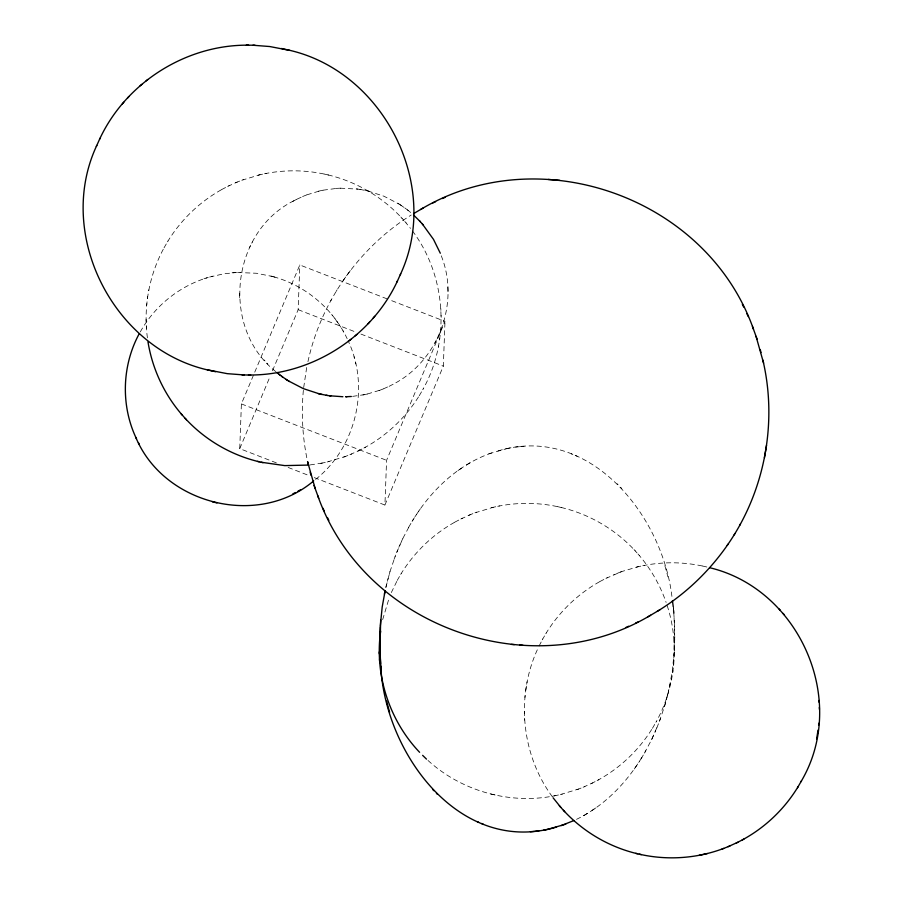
<?xml version="1.0" encoding="UTF-8"?>
<svg xmlns="http://www.w3.org/2000/svg" width="903" height="903" viewBox="0 0 903 903"><rect width="100%" height="100%" fill="white"/><g stroke="black" fill="none" stroke-linecap="round" stroke-linejoin="round"><path stroke-width="0.68" stroke-dasharray="4.51 3.39" d="M275.708 371.562C220.456 327.879 230.908 231.744 293.96 200.737M441.262 255.786C460.158 302.731 438.237 360.974 393.369 384.125M674.744 638.816L674.304 650.939M674.778 638.003L673.943 614.356M147.415 337.824C143.193 306.76 149.277 274.399 164.504 246.993M412.434 230.908C446.33 275.923 450.541 340.691 422.739 389.712M552.331 796.717C520.941 754.186 515.534 694.418 538.685 646.898M667.159 605.529C679.722 643.794 675.568 687.127 655.928 722.276M276.363 462.867L239.746 448.644L241.394 403.912L299.807 264.963L388.741 299.514M272.503 370.727L298.159 309.684L299.807 264.963M314.3 477.608L384.926 505.059L386.574 460.327L444.987 321.378L390.051 300.033M384.926 505.059L443.339 366.099L444.987 321.378M669.45 686.833L672.306 670.985L674.225 651.864M303.352 390.322C301.252 413.687 302.471 437.357 307.313 460.304M673.83 657.96L674.609 625.881M303.679 387.601L306.749 367.036L306.489 368.559M146.658 305.485L146.884 303.566M147.471 298.6L147.708 296.647M439.547 340.059L439.784 338.117M440.359 333.139L440.596 331.22M524.914 697.455L525.14 695.536M525.727 690.558L527.126 681.742M672.735 672.633L672.972 670.681M673.548 665.714L673.785 663.795M148.713 290.755L148.871 289.784M438.384 346.933L438.542 345.962M671.561 679.496L671.719 678.525M385.942 587.131L389.994 571.588L395.119 556.553M659.382 721.441L664.506 706.406L668.559 690.863M385.818 587.672L386.586 584.196M667.915 693.797L670.094 683.921M307.946 361.663C320.96 301.579 359.168 247.659 411.215 215.027M382.669 619.627L389.227 597.752M387.308 581.295L388.109 578.451M389.193 574.455L389.994 571.588M666.391 699.543L667.193 696.698M664.506 706.406L665.308 703.539M396.62 552.738L402.862 538.402L410.064 524.857M644.437 753.136L651.639 739.591L657.881 725.244M394.08 559.273L397.67 550.017M656.831 727.976L660.42 718.72M239.746 448.644L270.313 375.919M391.315 592.582L397.692 579.568M651.639 739.591L655.702 730.651M398.799 547.342L400.006 544.723M401.654 541.021L402.862 538.402M539.091 646.006L542.759 638.963M249.476 247.591L250.108 246.361M251.734 243.2L252.366 241.981M434.964 342.892L435.596 341.673M437.21 338.512L437.853 337.282M140.27 331.92C154.515 306.252 178.941 286.432 207.001 277.819M167.518 241.812C180.995 219.587 200.443 201.008 223.334 188.682M363.909 448.035C386.8 435.709 406.248 417.118 419.737 394.904M400.706 574.376C414.184 552.162 433.632 533.571 456.523 521.245M545.773 633.771C559.25 611.557 578.699 592.966 601.59 580.64M597.097 780.598C619.989 768.272 639.437 749.693 652.925 727.468M164.019 247.84L168.003 240.966M419.252 395.74L423.236 388.866M397.207 580.415L401.192 573.54M542.274 639.809L546.259 632.935M652.44 728.315L656.413 721.441M412.073 521.505C430.573 490.532 458.555 463.826 493.309 452.392M576.509 819.348C604.355 805.882 626.659 782.811 642.428 756.488M330.746 300.744L331.525 299.412M336.277 291.206L337.056 289.874M408.641 527.284L413.484 519.078M641.017 758.904L645.859 750.709M634.29 769.006L639.527 761.263M414.974 516.719L416.543 514.428M418.665 511.267L420.211 508.987M343.061 280.641L350.409 270.482M315.621 479.403C356.098 447.47 370.264 387.41 348.118 340.803M457.923 470.576L462.596 467.573M466.388 465.124L470.869 462.257M583.643 815.736L588.113 812.869M591.905 810.42L596.59 807.417M227.658 186.436L237.354 182.011M297.019 199.157L303.871 196.019M383.459 388.843L390.31 385.716M349.901 454.706L359.586 450.27M460.846 519.011L470.542 514.575M605.913 578.405L621.828 571.52L638.331 566.678M583.09 787.269L592.774 782.845M221.585 189.596L229.339 185.555M292.73 201.392L298.216 198.525M389.114 386.337L394.6 383.482M357.904 451.161L365.659 447.109M454.773 522.171L462.528 518.119M599.84 581.566L607.595 577.514M591.093 783.725L598.847 779.673M241.812 180.261L260.075 174.719M307.02 194.788L319.944 190.86M367.386 394.001L380.31 390.085M327.168 461.997L345.443 456.444M474.989 512.825L493.264 507.283M621.828 571.52L613.758 574.703M560.357 794.561L578.631 789.019M235.502 182.745L243.562 179.562M302.573 196.538L308.273 194.292M379.057 390.581L384.757 388.324M343.682 457.155L351.741 453.972M468.691 515.308L476.75 512.125M576.87 789.719L584.93 786.536M497.959 450.936C589.67 423.089 663.863 516.347 672.25 599.423M488.749 453.825L506.504 448.712M209.631 277.029L223.673 273.846L235.322 272.616M203.976 278.734L212.476 276.16M264.545 173.748C284.84 169.629 306.038 169.866 326.231 174.505M323.105 190.183L337.44 188.309M352.655 396.361L364.225 394.69M310.101 464.932L322.71 462.968M497.734 506.312C518.029 502.203 539.226 502.44 559.42 507.068M642.801 565.707C663.095 561.598 684.293 561.835 704.487 566.463M427.999 760.461C461.93 791.48 510.884 804.957 555.887 795.532M258.123 175.148L266.385 173.342M318.556 191.165L324.403 189.901M362.927 394.972L368.774 393.697M320.87 463.363L329.132 461.568M491.311 507.712L499.573 505.917M636.378 567.107L644.64 565.312M554.047 795.938L562.321 794.132M506.865 448.599L510.996 447.764M515.602 447.064L519.586 446.703M520.32 446.624L524.101 446.285M237.579 272.514L256.339 273.248L272.571 276.499M340.363 188.185L357.915 189.111M232.116 272.774L240.491 272.367M336.006 188.388L341.673 188.117M359.925 189.404L366.72 190.714M356.471 188.896L361.2 189.596M327.992 174.911C356.279 181.582 382.443 196.967 402.083 218.379M367.961 191.007L384.001 196.244L399.002 204.022M561.181 507.486C589.467 514.146 615.632 529.53 635.272 550.943M490.69 793.963L496.232 795.25M324.2 174.031L329.742 175.317M365.286 190.375L369.203 191.289M557.388 506.594L562.93 507.892M702.455 565.989L706.835 567.016M273.643 276.803C305.53 285.551 333.015 308.781 347.147 338.659M270.968 276.047L274.986 277.176M298.159 309.684L355.703 332.044M360.94 334.076L443.339 366.099M241.394 403.912L386.574 460.327M288.136 467.449L309.063 475.576M571.294 453.814L572.886 454.491M575.809 455.676L577.141 456.252M400.052 204.688L405.763 208.638M397.918 203.333L401.304 205.489M407.366 209.846L410.673 212.476M404.736 207.859L408.54 210.738M617.088 483.681L618.092 484.719M620.609 487.27L621.817 488.512M404.815 221.438L410.515 228.369M638.003 554.002C650.397 568.122 659.958 584.692 666.121 602.425M264.082 359.891L265.042 360.963M266.972 363.13L267.852 364.112M400.83 216.98L406.181 222.951M634.019 549.555L639.369 555.526M331.638 314.436L332.541 315.587M334.99 318.725L340.803 327.168M342.971 330.78L343.783 332.135M664.879 565.673L667.915 576.87M354.01 356.685L354.394 358.141M355.477 362.453L355.861 363.977M673.243 606.658L673.48 609.254M673.762 612.584L674.597 625.192M673.345 607.843L673.661 611.399M674.01 641.062L674.09 642.992M674.259 647.959L674.349 649.923M524.35 711.316L524.429 713.291M524.598 718.246L524.677 720.176M447.99 291.725L447.809 286.827M440.822 308.499L440.901 310.429M441.07 315.395L441.161 317.359M239.34 293.136L239.521 298.046M146.094 319.346L146.173 321.321M146.342 326.288L146.421 328.218"/><path stroke-width="1.35" d="M379.723 639.99L380.558 663.637M379.757 639.177L380.197 627.054M419.602 752.301C389.295 720.492 374.418 674.699 380.66 631.163M709.792 567.739C799.776 589.241 848.865 701.247 800.995 781.682M380.287 626.129L382.195 607.008L385.05 591.16M380.671 620.034L379.892 652.113M727.22 545.378C764.469 492.259 777.765 423.214 762.866 360.083M379.847 638.06L380.073 636.141M818.039 730.075L816.639 738.891M818.615 725.109L818.852 723.19M764.435 457.719L766.534 445.36M384.407 594.072L385.175 590.607M96.802 145.417C54.654 235.265 114.737 351.075 211.042 370.681M400.243 274.783C442.391 184.923 382.308 69.125 286.014 49.518M99.556 139.299C125.698 82.692 186.278 44.45 248.607 45.173M248.438 375.016C310.767 375.75 371.347 337.508 397.489 280.901M96.35 146.41L100.007 138.306M397.038 281.894L400.695 273.79M139.017 334.121C121.792 366.076 120.742 406.113 136.511 438.835M742.164 839.993C765.055 827.667 784.504 809.088 797.992 786.863M797.507 787.709L801.492 780.835M734.128 534.881L734.907 533.56M739.647 525.354L740.437 524.022M728.123 544.114C709.521 571.114 685.321 594.298 657.282 611.331M122.323 103.89L123.79 102.253M127.515 98.088L128.948 96.486M368.097 323.714L369.541 322.1M373.266 317.935L374.722 316.298M140.134 85.762L141.839 84.374M146.117 80.852L147.787 79.487M349.269 340.713L350.928 339.347M355.206 335.826L356.922 334.426M313.713 480.881C257.942 528.21 163.703 504.348 135.822 437.413M420.584 209.507C539.78 138.024 707.275 197.791 753.486 329.223M317.698 495.544C363.92 626.964 531.359 686.731 650.6 615.248M413.563 213.65L423.168 207.972M648.004 616.794L659.969 609.728M292.775 493.941L295.439 492.53M297.99 491.164L300.755 489.686M728.157 846.664L737.853 842.239M736.159 843.12L743.925 839.079M573.992 820.522L561.192 825.602M432.718 202.994L435.596 201.708M442.515 198.536L445.269 197.294M625.914 627.472L628.669 626.219M635.588 623.059L638.466 621.761M639.268 854.17C667.159 860.57 696.947 858.55 723.698 848.414M721.937 849.113L729.996 845.93M556.541 827.058C459.661 855.988 384.892 753.136 380.784 666.143M565.752 824.157L547.997 829.27M699.125 855.333L707.388 853.527M543.504 830.229L547.636 829.383M308.849 465.068L284.75 465.609L261.012 462.212M530.4 831.708L534.181 831.37M534.926 831.291L538.899 830.929M346.966 396.688L345.657 396.744L351.323 396.485M252.953 45.24L269.771 46.538L289.795 50.399M207.25 369.801L227.274 373.661L244.103 374.948M246.338 45.15L255.007 45.263M242.038 374.926L250.707 375.05M342.892 396.733L329.414 395.762M559.77 180.352L548.189 179.437M511.414 644.415L514.326 644.64M519.733 645.058L522.995 645.318M320.61 394.148L327.394 395.458M326.13 395.277L330.859 395.965M281.476 48.469L285.879 49.496M288.328 380.852L303.329 388.629L319.369 393.866M211.167 370.704L215.58 371.731M185.16 418.337C204.812 439.75 230.965 455.123 259.263 461.794M563.427 810.296C583.067 831.708 609.232 847.093 637.518 853.764M318.127 393.573L322.044 394.487M257.502 461.388L263.055 462.686M635.757 853.358L641.311 854.644M212.318 501.797L216.98 502.926M481.615 823.502L483.207 824.179M477.36 821.741L478.703 822.317M281.555 376.235L287.278 380.174M286.025 379.384L289.411 381.529M276.657 372.397L279.964 375.016M278.79 374.135L282.594 377.014M413.529 214.982L420.358 221.732M426.487 759.118L422.638 755.348M436.409 793.274L437.413 794.313M432.684 789.482L433.891 790.723M779.086 608.949L780.339 610.338M783.07 613.397L784.436 614.92M422.288 223.899L433.496 239.374L440.314 253.246M553.076 797.767L560.695 807.237M147.99 341.921C152.37 368.932 164.369 394.701 182.44 415.278M419.477 220.75L423.247 224.971M559.329 805.724L564.668 811.695M181.074 413.755L186.413 419.726M138.43 442.696L139.085 444.028M742.356 304.345L743.654 307.031M746.939 313.759L748.305 316.592M322.879 508.175L324.245 510.996M327.529 517.724L328.827 520.421M756.059 336.379L763.599 363.119M308.318 464.684L307.573 461.647L315.124 488.388M752.436 326.378L757.143 339.336M314.03 485.419L318.736 498.377M386.586 701.123L389.622 712.32M760.281 349.63L760.992 352.565M310.192 472.19L310.903 475.125M672.442 600.676L673.243 606.658M673.593 610.552L673.83 613.137M381.258 671.335L379.903 652.801M819.077 700.457L819.156 702.387M819.326 707.354L819.416 709.329M379.283 651.921L379.362 653.885M379.531 658.851L379.61 660.782"/></g></svg>
